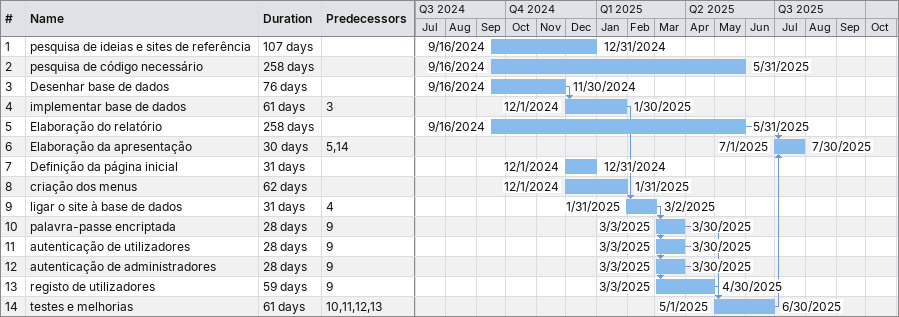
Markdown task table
| ID | Task | Duration | Start | Finish | Predecessors |
|---|---|---|---|---|---|
| 1 | pesquisa de ideias e sites de referência | 107d | 2024-09-16 | 2024-12-31 |  |
| 2 | pesquisa de código necessário | 258d | 2024-09-16 | 2025-05-31 |  |
| 3 | Desenhar base de dados | 76d | 2024-09-16 | 2024-11-30 |  |
| 4 | implementar base de dados | 61d | 2024-12-01 | 2025-01-30 | 3 |
| 5 | Elaboração do relatório | 258d | 2024-09-16 | 2025-05-31 |  |
| 6 | Elaboração da apresentação | 30d | 2025-07-01 | 2025-07-30 | 5, 14 |
| 7 | Definição da página inicial | 31d | 2024-12-01 | 2024-12-31 |  |
| 8 | criação dos menus | 62d | 2024-12-01 | 2025-01-31 |  |
| 9 | ligar o site à base de dados | 31d | 2025-01-31 | 2025-03-02 | 4 |
| 10 | palavra-passe encriptada | 28d | 2025-03-03 | 2025-03-30 | 9 |
| 11 | autenticação de utilizadores | 28d | 2025-03-03 | 2025-03-30 | 9 |
| 12 | autenticação de administradores | 28d | 2025-03-03 | 2025-03-30 | 9 |
| 13 | registo de utilizadores | 59d | 2025-03-03 | 2025-04-30 | 9 |
| 14 | testes e melhorias | 61d | 2025-05-01 | 2025-06-30 | 10, 11, 12, 13 |
